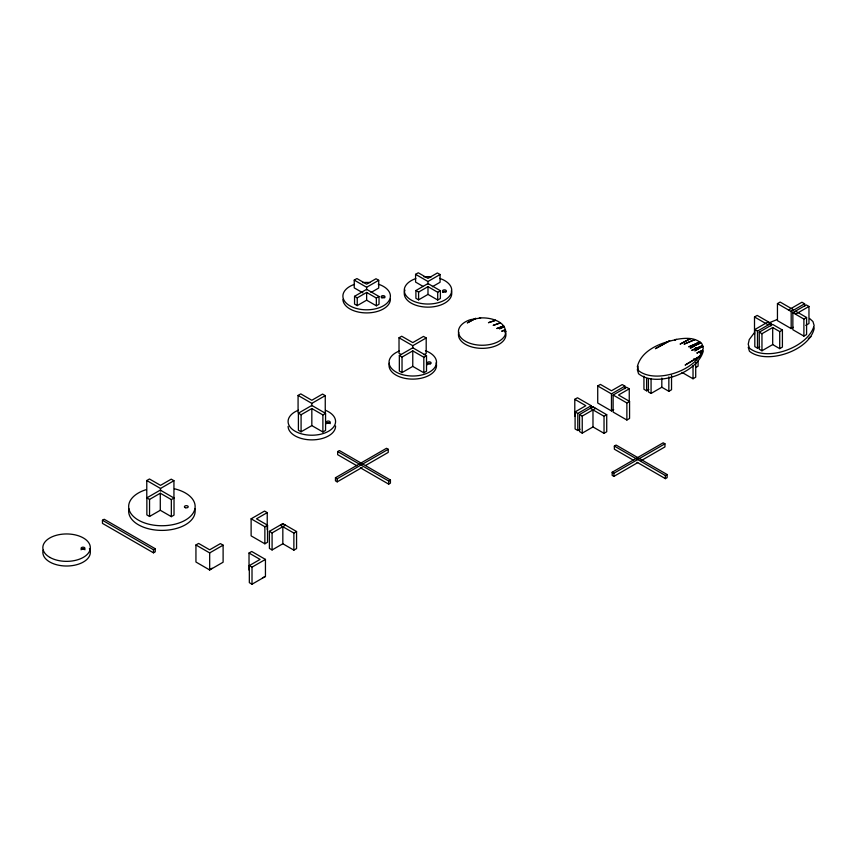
<?xml version="1.0" encoding="UTF-8"?>
<svg xmlns="http://www.w3.org/2000/svg" width="857" height="857" viewBox="0 0 857 857"><rect width="100%" height="100%" fill="white"/><g stroke="black" fill="none" stroke-linecap="round" stroke-linejoin="round"><path stroke-width="1.29" d="M638.122 366.314L637.34 369.774L638.561 373.748C656.312 388.039 697.566 372.731 703.276 351.091M676.355 339.361L674.673 340.336L675.466 339.811C660.511 342.746 641.261 350.277 637.34 366.667L638.561 370.642C655.519 384.407 698.273 370.374 703.276 347.996L702.054 344.021C695.102 336.555 683.672 338.012 674.555 339.747M702.237 352.602L700.169 353.105L702.419 351.788M479.363 318.054C490 316.854 508.555 321.675 505.127 335.098A23.739 13.701 0 0 1 467.74 342.425A23.739 13.701 0 0 1 470.322 319.682L480.648 317.958M748.225 347.278L749.436 351.252C766.404 365.018 809.147 350.984 814.15 328.595L813.668 327.031M754.181 332.987L749.254 339.565L748.225 344.171L749.436 348.146C767.186 362.436 808.44 347.128 814.15 325.499L812.939 321.525L809.554 318.45M505.791 330.92L504.462 331.702L505.919 331.498M699.687 356.533L685.129 365.071L700.051 355.966M808.322 338.451L810.561 337.133M362.865 292.848L354.23 287.866L354.23 280.11L356.919 278.557L366.625 284.17L376.03 278.739L378.719 280.293L378.719 288.038L371.027 292.483M354.23 280.11L366.625 287.266L378.719 280.293M354.552 296.318L366.635 289.334L379.03 296.49L379.03 304.246L376.352 305.799L366.635 300.186L357.24 305.617L354.552 304.064L354.552 296.318L357.24 297.861L366.635 292.441L376.352 298.043L379.03 296.49M423.133 286.442L415.581 282.082L415.581 274.336L418.27 272.783L427.975 278.386L437.381 272.965L440.07 274.508L440.07 282.264L432.378 286.709M415.581 274.336L427.975 281.492L440.07 274.508M415.902 290.534L427.986 283.56L440.391 290.716L440.391 298.472L437.702 300.014L427.986 294.412L418.591 299.843L415.902 298.29L415.902 290.534L418.591 292.087L427.986 286.656L437.702 292.269L440.391 290.716M146.772 497.585L146.772 480.52L149.461 478.977L160.516 485.351L171.25 479.149L173.939 480.702L173.939 497.756M298.075 412.496L298.075 395.441L300.764 393.888L311.819 400.273L322.564 394.07L325.253 395.623L325.253 412.678M401.237 354.562L399.019 353.288L399.019 337.776L401.708 336.233L412.763 342.607L423.508 336.405L426.197 337.958L426.197 353.47L423.958 354.755M102.454 520.263L104.2 519.256L155.235 548.726L155.235 551.822L153.489 552.829L102.454 523.37L102.454 520.263L153.489 549.733L155.235 548.726M146.772 480.52L160.516 488.458L173.939 480.702M146.858 497.863L160.291 490.108L174.025 498.046L174.025 515.1L171.336 516.653L160.291 510.269L149.547 516.471L146.858 514.918L146.858 497.863L149.547 499.417L160.291 493.214L171.336 499.588L174.025 498.046M298.075 395.441L311.819 403.368L325.253 395.623M399.019 337.776L412.763 345.714L426.197 337.958M298.397 413.192L311.83 405.436L325.564 413.374L325.564 430.428L322.885 431.982L311.83 425.597L301.086 431.799L298.397 430.257L298.397 413.192L301.086 414.745L311.83 408.543L322.885 414.927L325.564 413.374M399.341 355.537L412.774 347.781L426.518 355.709L426.518 371.22L423.829 372.774L412.774 366.389L402.029 372.591L399.341 371.038L399.341 355.537L402.029 357.08L412.774 350.877L423.829 357.262L426.518 355.709M356.93 465.801L337.647 454.671L337.647 451.564L339.393 450.557L390.428 480.027L390.428 483.123L388.682 484.13L360.326 467.761M195.942 544.977L198.62 543.424L209.676 549.808L220.42 543.606L223.109 545.159L223.109 562.213L209.676 569.969L195.942 562.031L195.942 544.977L209.676 552.915L223.109 545.159M267.234 512.615L256.5 518.817L267.545 525.191L267.545 542.256L264.867 543.799L251.122 535.871L251.122 518.817L264.556 511.061L267.234 512.615L267.234 529.669M362.157 467.451L337.208 481.859L335.462 480.852L335.462 477.745L386.496 448.286L388.242 449.293L388.242 452.4L365.553 465.49M335.462 477.745L337.208 478.763L388.242 449.293M251.122 518.817L264.867 526.744L267.545 525.191M269.398 531.351L282.831 523.595L296.565 531.533L296.565 548.587L293.876 550.14L282.831 543.756L272.087 549.958L269.398 548.405L269.398 531.351L272.087 532.904L285.51 525.148M283.142 523.777L280.453 525.33L293.876 533.075L296.565 531.533M209.365 569.787L212.054 568.245M249.023 553.022L251.701 551.479L265.445 559.407L265.445 576.461L252.012 584.217L249.333 582.664L249.333 565.609L260.078 559.407L249.023 553.022L249.023 570.087M337.647 451.564L388.682 481.034L390.428 480.027M249.333 565.609L252.012 567.163L265.445 559.407M262.446 577.832L265.445 576.461M574.79 416.384L574.79 399.319L577.479 397.777L591.212 405.704L591.212 408.328M613.708 409.657L611.469 410.942L597.725 403.015L597.725 385.95L600.414 384.407L611.469 390.781L622.214 384.579L624.903 386.132L624.903 388.757M580.028 429.228L577.789 430.514L575.101 428.961L575.101 411.906L585.845 405.704L574.79 399.319M575.101 411.906L577.789 413.46L591.212 405.704M597.725 385.95L611.469 393.888L624.903 386.132M690.378 348.381L693.731 346.442M579.557 414.531L592.98 406.775L606.724 414.713L606.724 431.767L604.035 433.321L592.98 426.936L582.235 433.139L579.557 431.585L579.557 414.531L582.235 416.084L595.669 408.328M629.252 388.821L618.508 395.023L629.563 401.397L629.563 418.462L626.874 420.016L613.13 412.078L613.13 395.023L626.563 387.268L629.252 388.821L629.252 401.944M593.29 406.957L590.612 408.5L604.035 416.256L606.724 414.713M694.866 350.984L698.091 349.12L695.402 347.567M754.503 334.026L754.503 316.972L757.192 315.419L770.936 323.357L770.936 325.981M793.421 327.299L791.182 328.595L777.449 320.657L777.449 303.603L780.127 302.05L793.561 309.805L790.872 311.359M643.939 376.148L643.939 389.271L646.617 390.824L648.856 389.528M613.13 395.023L626.874 402.951L629.563 401.397M788.494 309.988L801.927 302.232L804.616 303.785L804.616 306.41M759.741 346.871L757.502 348.167L754.813 346.614L754.813 329.559L768.247 321.803M770.625 323.175L767.936 324.728L754.503 316.972M777.449 303.603L791.182 311.541L804.616 303.785M754.813 329.559L757.502 331.102L770.936 323.357M648.385 378.773L648.385 391.895L651.074 393.438L661.818 387.235L668.846 391.295L671.534 389.742L671.534 375.312M695.938 367.417L698.091 366.185L698.091 360.936M759.27 332.173L772.693 324.428L782.409 330.031L782.409 347.085L779.72 348.638L772.693 344.578L761.959 350.781L759.27 349.238L759.27 332.173L761.959 333.727L772.693 327.524L779.72 331.584L782.409 330.031M793.154 312.848L795.842 311.295L806.587 317.497L806.587 334.562L803.898 336.105L792.854 329.731L792.854 312.666L806.276 304.921L808.965 306.463L808.965 323.528L805.741 325.381M795.532 314.219L808.965 306.463M681.968 372.388L693.024 378.762L695.713 377.219L695.713 362.779M792.854 312.666L803.898 319.05L806.587 317.497M633.634 460.316L614.351 449.186L614.351 446.079L616.097 445.072L667.132 474.532L667.132 477.638L665.386 478.645L637.04 462.277M637.726 462.619L613.912 476.374L612.166 475.367L612.166 472.261L663.2 442.801L664.946 443.808L664.946 446.904L641.132 460.659M612.166 472.261L613.912 473.268L664.946 443.808M614.351 446.079L665.386 475.539L667.132 474.532M810.036 337.069L810.926 336.565M669.413 340.936L655.391 348.67L669.681 340.84M475.678 318.397L467.258 322.896L475.871 318.354M690.538 338.708L680.104 344.075L690.142 338.676M700.833 342.907L690.956 347.46L700.597 342.693M768.922 322.907L777.181 319.532M504.195 326.699L499.492 328.809L504.162 326.656M702.569 345.671L691.749 350.374L702.536 345.585M699.933 342.093L688.76 346.86L699.89 342.05M695.027 339.608L684.036 344.15L694.888 339.554M500.381 322.907L493.171 325.381L500.338 322.875M495.592 320.357L488.458 322.682L495.464 320.304M696.559 343.271L698.68 344.053M693.613 358.944L695.713 360.154M803.898 319.05L803.898 336.105M791.182 311.541L791.182 328.595M779.72 331.584L779.72 348.638M772.693 327.524L772.693 344.578M761.959 333.727L761.959 350.781M757.502 331.102L757.502 348.167M693.024 365.639L693.024 378.762M668.846 376.866L668.846 391.295M665.386 475.539L665.386 478.645M661.818 378.055L661.818 387.235M651.074 379.008L651.074 393.438M646.617 379.008L646.617 390.824M626.874 402.951L626.874 420.016M613.912 473.268L613.912 476.374M611.469 393.888L611.469 410.942M604.035 416.256L604.035 433.321M592.98 409.882L592.98 426.936M582.235 416.084L582.235 433.139M577.789 413.46L577.789 430.514M437.702 292.269L437.702 300.014M427.975 281.492L427.975 284.074M427.986 286.656L427.986 294.412M423.829 357.262L423.829 372.774M418.591 292.087L418.591 299.843M412.763 345.714L412.763 348.296M412.774 350.877L412.774 366.389M402.029 357.08L402.029 372.591M388.682 481.034L388.682 484.13M376.352 298.043L376.352 305.799M366.625 287.266L366.625 289.848M366.635 292.441L366.635 300.186M357.24 297.861L357.24 305.617M337.208 478.763L337.208 481.859M322.885 414.927L322.885 431.982M311.819 403.368L311.819 405.993M311.83 408.543L311.83 425.597M301.086 414.745L301.086 431.799M293.876 533.075L293.876 550.14M282.831 526.701L282.831 543.756M272.087 532.904L272.087 549.958M264.867 526.744L264.867 543.799M252.012 567.163L252.012 584.217M209.676 552.915L209.676 569.969M171.336 499.588L171.336 516.653M160.516 488.458L160.516 491.082M160.291 493.214L160.291 510.269M153.489 549.733L153.489 552.829M149.547 499.417L149.547 516.471M174.442 488.779A33.241 19.186 0 0 1 188.958 517.692A33.241 19.186 0 0 1 136.874 519.181A33.241 19.186 0 0 1 146.386 489.583M194.828 508.587A33.241 19.186 0 0 1 162.091 530.397A33.241 19.186 0 0 1 128.925 508.812M89.439 548.576A23.739 13.701 0 0 1 67.939 565.995A23.739 13.701 0 0 1 43.161 550.108M81.115 549.83A1.896 1.093 0 0 1 83.011 548.737A1.896 1.093 0 0 1 84.918 549.83M335.569 425.983A23.739 13.701 0 0 1 312.152 439.877A23.739 13.701 0 0 1 288.091 426.358M325.521 410.321A23.739 13.701 0 0 1 329.484 430.685A23.739 13.701 0 0 1 293.994 430.557A23.739 13.701 0 0 1 298.386 410.224M326.356 423.69A1.896 1.093 0 0 1 328.263 422.597A1.896 1.093 0 0 1 330.159 423.69M425.436 350.717A23.739 13.701 0 0 1 430.975 371.113A23.739 13.701 0 0 1 395.216 371.531A23.739 13.701 0 0 1 399.33 351.016M436.095 362.843A23.739 13.701 0 0 1 413.095 379.115A23.739 13.701 0 0 1 389.346 363.207M427.375 364.761A1.896 1.093 0 0 1 428.254 363.529A1.896 1.093 0 0 1 430.546 363.711M505.127 331.102A23.739 13.701 0 0 1 483.23 348.338A23.739 13.701 0 0 1 458.816 332.27M378.237 284.149A23.739 13.701 0 0 1 385.029 304.781A23.739 13.701 0 0 1 348.66 305.06A23.739 13.701 0 0 1 354.498 284.331M362.607 282.606A23.739 13.701 0 0 1 370.042 282.542M381.429 297.733A1.896 1.093 0 0 1 384.718 297.733M390.385 299.029A23.739 13.701 0 0 1 366.967 312.912A23.739 13.701 0 0 1 342.907 299.393M439.587 278.375A23.739 13.701 0 0 1 446.39 298.997A23.739 13.701 0 0 1 410.021 299.286A23.739 13.701 0 0 1 415.849 278.557M423.958 276.822A23.739 13.701 0 0 1 431.392 276.768M451.318 290.866A23.739 13.701 0 0 1 427.279 307.138A23.739 13.701 0 0 1 404.986 290.062M442.587 292.226A1.896 1.093 0 0 1 444.172 291.423A1.896 1.093 0 0 1 446.068 291.958M502.234 330.984L501.795 331.316L505.512 329.72L502.234 330.984M697.587 352.591L696.805 353.105L702.772 350.224L697.587 352.591M702.794 346.432L695.209 350.202L702.783 346.378M503.745 326.078L496.792 328.542L503.691 326.003M50.027 557.478A23.739 13.701 0 0 0 89.599 551.019A23.739 13.701 0 0 0 60.129 534.468A23.739 13.701 0 0 0 50.027 557.478M82.068 549.23A1.896 1.093 0 0 0 84.918 548.276A1.896 1.093 0 0 0 82.068 547.323A1.896 1.093 0 0 0 82.068 549.23M327.31 423.09A1.896 1.093 0 0 0 330.159 422.147A1.896 1.093 0 0 0 327.31 421.194A1.896 1.093 0 0 0 327.31 423.09M427.868 363.711A1.896 1.093 0 0 0 431.039 363.218A1.896 1.093 0 0 0 428.714 361.868A1.896 1.093 0 0 0 427.868 363.711M382.115 297.679A1.896 1.093 0 0 0 384.964 296.736A1.896 1.093 0 0 0 382.115 295.783A1.896 1.093 0 0 0 382.115 297.679M443.08 291.734A1.896 1.093 0 0 0 446.261 291.241A1.896 1.093 0 0 0 443.926 289.891A1.896 1.093 0 0 0 443.08 291.734M185.369 507.708A1.896 1.093 0 0 0 188.219 506.755A1.896 1.093 0 0 0 185.369 505.812A1.896 1.093 0 0 0 185.369 507.708"/></g></svg>
